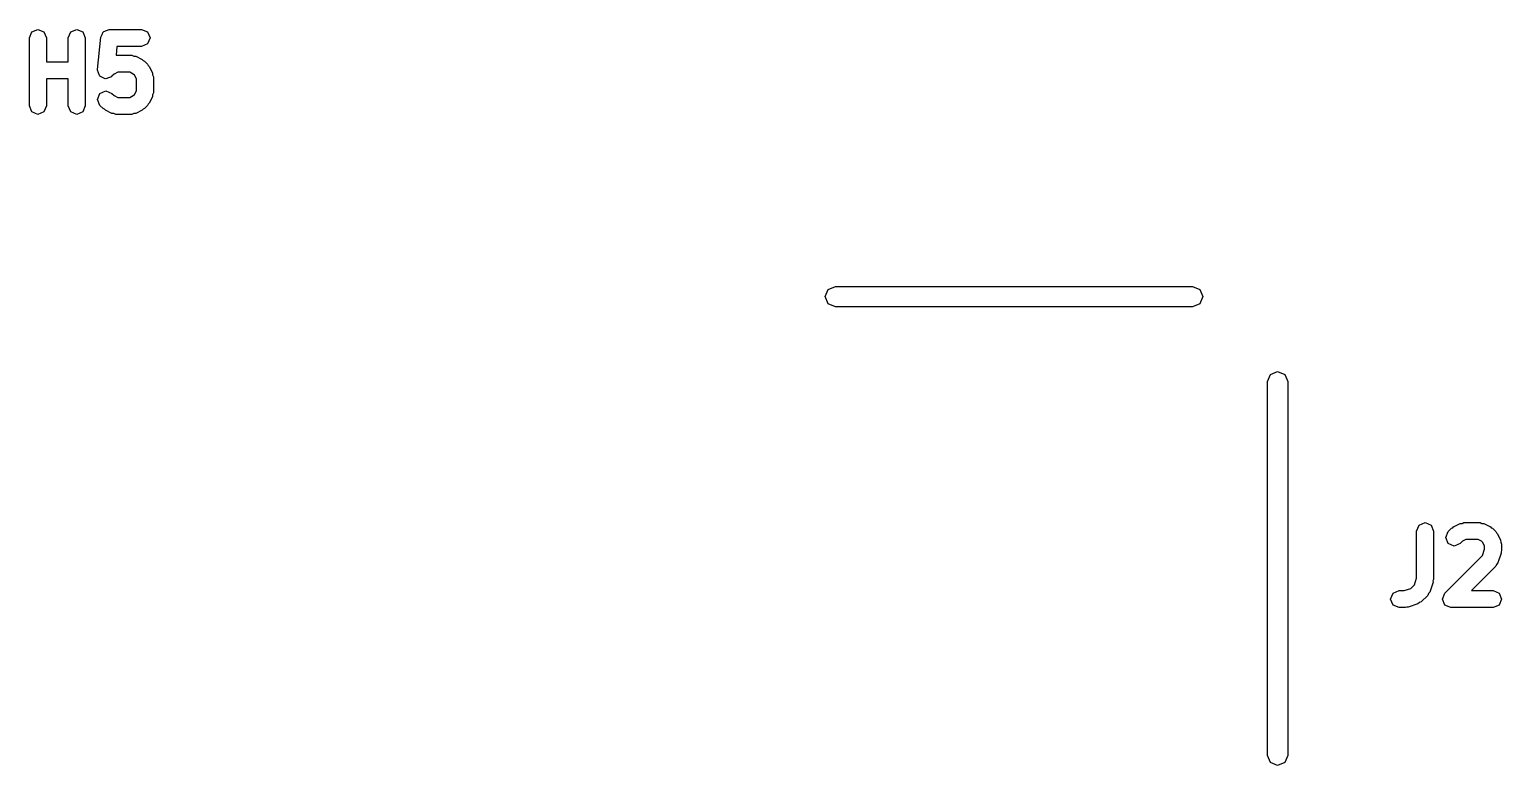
# Model space of a CAD drawing. Extents: x 78.2 to 114.9, y -87.3 to -48.6.
# Drawn here: x 78.15 to 86.81, y -67.18 to -62.85 of the extents above; entities that cross this region are included whole.
import ezdxf

# ---------------------------------------------------------------- set-up
doc = ezdxf.new("R2010")
doc.units = 0
doc.layers.add('BLACK', color=7, linetype='CONTINUOUS')

msp = doc.modelspace()

# ---------------------------------------------------------------- linework, layer by layer
at = {"layer": 'BLACK', "linetype": 'CONTINUOUS'}
for p, q in [((78.150438, -62.899647), (78.165083, -62.864292)), ((78.150438, -63.299647), (78.150438, -62.899647)), ((78.165083, -62.864292), (78.200438, -62.849647)), ((78.200438, -62.849647), (78.235793, -62.864292)), ((78.235793, -62.864292), (78.250438, -62.899647)), ((78.250438, -62.899647), (78.250438, -63.040123)), ((78.379009, -62.899647), (78.393654, -62.864292)), ((78.379009, -63.040123), (78.379009, -62.899647)), ((78.393654, -62.864292), (78.429009, -62.849647)), ((78.429009, -62.849647), (78.464364, -62.864292)), ((78.464364, -62.864292), (78.479009, -62.899647)), ((78.479009, -62.899647), (78.479009, -63.299647)), ((78.550686, -63.085148), (78.569734, -62.894672)), ((78.569734, -62.894672), (78.577691, -62.879837)), ((78.577691, -62.879837), (78.584131, -62.864292)), ((78.584131, -62.864292), (78.586573, -62.86328)), ((78.586573, -62.86328), (78.587824, -62.860949)), ((78.587824, -62.860949), (78.60394, -62.856086)), ((78.60394, -62.856086), (78.619486, -62.849647)), ((78.619486, -62.849647), (78.809962, -62.849647)), ((78.809962, -62.849647), (78.845317, -62.864292)), ((78.845317, -62.864292), (78.859962, -62.899647)), ((78.859962, -62.899647), (78.845317, -62.935002)), ((78.664735, -62.949647), (78.659497, -63.002028)), ((78.659497, -63.002028), (78.752819, -63.002028)), ((78.809962, -62.949647), (78.664735, -62.949647)), ((78.752819, -63.002028), (78.763571, -63.006481)), ((78.763571, -63.006481), (78.77518, -63.007307)), ((78.77518, -63.007307), (78.813275, -63.026355)), ((78.845317, -62.935002), (78.809962, -62.949647)), ((78.250438, -63.040123), (78.379009, -63.040123)), ((78.550438, -63.090122), (78.551449, -63.087679)), ((78.556877, -63.105668), (78.550438, -63.090122)), ((78.551449, -63.087679), (78.550686, -63.085148)), ((78.669384, -63.102028), (78.649102, -63.112169)), ((78.741016, -63.102028), (78.669384, -63.102028)), ((78.761296, -63.112168), (78.741016, -63.102028)), ((78.813275, -63.026355), (78.818666, -63.032571)), ((78.818666, -63.032571), (78.826268, -63.03572)), ((78.826268, -63.03572), (78.845316, -63.054767)), ((78.845316, -63.054767), (78.848465, -63.062369)), ((78.848465, -63.062369), (78.854684, -63.067763)), ((78.854684, -63.067763), (78.873731, -63.105859)), ((78.379009, -63.140123), (78.250438, -63.140123)), ((78.250438, -63.140123), (78.250438, -63.299647)), ((78.379009, -63.299647), (78.379009, -63.140123)), ((78.56174, -63.121785), (78.556877, -63.105668)), ((78.56407, -63.123035), (78.56174, -63.121785)), ((78.565082, -63.125477), (78.56407, -63.123035)), ((78.580627, -63.131916), (78.565082, -63.125477)), ((78.595463, -63.139875), (78.580627, -63.131916)), ((78.597994, -63.139111), (78.595463, -63.139875)), ((78.600437, -63.140123), (78.597994, -63.139111)), ((78.615983, -63.133683), (78.600437, -63.140123)), ((78.6321, -63.128821), (78.615983, -63.133683)), ((78.63335, -63.12649), (78.6321, -63.128821)), ((78.635792, -63.125479), (78.63335, -63.12649)), ((78.649102, -63.112169), (78.635792, -63.125479)), ((78.768868, -63.11974), (78.761296, -63.112168)), ((78.779009, -63.140022), (78.768868, -63.11974)), ((78.779009, -63.211653), (78.779009, -63.140022)), ((78.873731, -63.105859), (78.874555, -63.117467)), ((78.874555, -63.117467), (78.879009, -63.128219)), ((78.879009, -63.128219), (78.879009, -63.223457)), ((78.550438, -63.261552), (78.565083, -63.226197)), ((78.565083, -63.296907), (78.550438, -63.261552)), ((78.565083, -63.226197), (78.600438, -63.211552)), ((78.600438, -63.211552), (78.635793, -63.226197)), ((78.635793, -63.226197), (78.649101, -63.239505)), ((78.649101, -63.239505), (78.669385, -63.249647)), ((78.669385, -63.249647), (78.741016, -63.249647)), ((78.741016, -63.249647), (78.761296, -63.239507)), ((78.761296, -63.239507), (78.768867, -63.231936)), ((78.768867, -63.231936), (78.779009, -63.211653)), ((78.87373, -63.245817), (78.854684, -63.283912)), ((78.874554, -63.23421), (78.87373, -63.245817)), ((78.879009, -63.223457), (78.874554, -63.23421)), ((78.165083, -63.335002), (78.150438, -63.299647)), ((78.200438, -63.349647), (78.165083, -63.335002)), ((78.235793, -63.335002), (78.200438, -63.349647)), ((78.250438, -63.299647), (78.235793, -63.335002)), ((78.393654, -63.335002), (78.379009, -63.299647)), ((78.429009, -63.349647), (78.393654, -63.335002)), ((78.464364, -63.335002), (78.429009, -63.349647)), ((78.479009, -63.299647), (78.464364, -63.335002)), ((78.584131, -63.315955), (78.565083, -63.296907)), ((78.591733, -63.319103), (78.584131, -63.315955)), ((78.597126, -63.325322), (78.591733, -63.319103)), ((78.635221, -63.344368), (78.597126, -63.325322)), ((78.646827, -63.345192), (78.635221, -63.344368)), ((78.657581, -63.349647), (78.646827, -63.345192)), ((78.752819, -63.349647), (78.657581, -63.349647)), ((78.763569, -63.345193), (78.752819, -63.349647)), ((78.775179, -63.344369), (78.763569, -63.345193)), ((78.813274, -63.325322), (78.775179, -63.344369)), ((78.818666, -63.319104), (78.813274, -63.325322)), ((78.826269, -63.315955), (78.818666, -63.319104)), ((78.845317, -63.296907), (78.826269, -63.315955)), ((78.848465, -63.289304), (78.845317, -63.296907)), ((78.854684, -63.283912), (78.848465, -63.289304)), ((82.83, -64.4224), (82.847574, -64.379974)), ((82.847574, -64.379974), (82.89, -64.3624)), ((82.89, -64.3624), (84.99, -64.3624)), ((84.99, -64.3624), (85.032426, -64.379974)), ((85.032426, -64.379974), (85.05, -64.4224)), ((82.847574, -64.464826), (82.83, -64.4224)), ((82.89, -64.4824), (82.847574, -64.464826)), ((84.99, -64.4824), (82.89, -64.4824)), ((85.032426, -64.464826), (84.99, -64.4824)), ((85.05, -64.4224), (85.032426, -64.464826)), ((85.43, -64.9224), (85.447574, -64.879974)), ((85.447574, -64.879974), (85.49, -64.8624)), ((85.49, -64.8624), (85.532426, -64.879974)), ((85.532426, -64.879974), (85.55, -64.9224)), ((85.43, -67.1224), (85.43, -64.9224)), ((85.55, -64.9224), (85.55, -67.1224)), ((86.306666, -65.802247), (86.321311, -65.766892)), ((86.321311, -65.766892), (86.356666, -65.752247)), ((86.356666, -65.752247), (86.392021, -65.766892)), ((86.392021, -65.766892), (86.406666, -65.802247)), ((86.492741, -65.804986), (86.511788, -65.785939)), ((86.511788, -65.785939), (86.51939, -65.78279)), ((86.51939, -65.78279), (86.524782, -65.776574)), ((86.524782, -65.776574), (86.562877, -65.757526)), ((86.562877, -65.757526), (86.574485, -65.7567)), ((86.574485, -65.7567), (86.585238, -65.752247)), ((86.585238, -65.752247), (86.680476, -65.752247)), ((86.680476, -65.752247), (86.691228, -65.7567)), ((86.691228, -65.7567), (86.702837, -65.757526)), ((86.702837, -65.757526), (86.740932, -65.776574)), ((86.740932, -65.776574), (86.746323, -65.78279)), ((86.746323, -65.78279), (86.753925, -65.785939)), ((86.753925, -65.785939), (86.772973, -65.804986)), ((86.306666, -66.079848), (86.306666, -65.802247)), ((86.406666, -65.802247), (86.406666, -66.087961)), ((86.478095, -65.840341), (86.492741, -65.804986)), ((86.492739, -65.875696), (86.478095, -65.840341)), ((86.576759, -65.862388), (86.563449, -65.875698)), ((86.597041, -65.852247), (86.576759, -65.862388)), ((86.668673, -65.852247), (86.597041, -65.852247)), ((86.688953, -65.862387), (86.668673, -65.852247)), ((86.696525, -65.869959), (86.688953, -65.862387)), ((86.706666, -65.890241), (86.696525, -65.869959)), ((86.772973, -65.804986), (86.776122, -65.812588)), ((86.776122, -65.812588), (86.782341, -65.817982)), ((86.782341, -65.817982), (86.801388, -65.856078)), ((86.801388, -65.856078), (86.802212, -65.867686)), ((86.802212, -65.867686), (86.806666, -65.878438)), ((86.473692, -66.166892), (86.693917, -65.946667)), ((86.528094, -65.890342), (86.492739, -65.875696)), ((86.563449, -65.875698), (86.528094, -65.890342)), ((86.693917, -65.946667), (86.706666, -65.90842)), ((86.706666, -65.90842), (86.706666, -65.890241)), ((86.8041, -65.932344), (86.785053, -65.989487)), ((86.806666, -65.916533), (86.803516, -65.924135)), ((86.803516, -65.924135), (86.8041, -65.932344)), ((86.806666, -65.878438), (86.806666, -65.916533)), ((86.772974, -66.009031), (86.629757, -66.152247)), ((86.777427, -65.998279), (86.772974, -66.009031)), ((86.785053, -65.989487), (86.777427, -65.998279)), ((86.272514, -66.139498), (86.293917, -66.118095)), ((86.293917, -66.118095), (86.306666, -66.079848)), ((86.4041, -66.103772), (86.385053, -66.160915)), ((86.406666, -66.087961), (86.403516, -66.095563)), ((86.403516, -66.095563), (86.4041, -66.103772)), ((86.154285, -66.202247), (86.16893, -66.166892)), ((86.16893, -66.237602), (86.154285, -66.202247)), ((86.16893, -66.166892), (86.204285, -66.152247)), ((86.204285, -66.152247), (86.234268, -66.152247)), ((86.234268, -66.152247), (86.272514, -66.139498)), ((86.334878, -66.218555), (86.324126, -66.223008)), ((86.372974, -66.180459), (86.334878, -66.218555)), ((86.377427, -66.169707), (86.372974, -66.180459)), ((86.385053, -66.160915), (86.377427, -66.169707)), ((86.459047, -66.202247), (86.473692, -66.166892)), ((86.473692, -66.237602), (86.459047, -66.202247)), ((86.629757, -66.152247), (86.756666, -66.152247)), ((86.756666, -66.152247), (86.792021, -66.166892)), ((86.792021, -66.166892), (86.806666, -66.202247)), ((86.806666, -66.202247), (86.792021, -66.237602)), ((86.204285, -66.252247), (86.16893, -66.237602)), ((86.242381, -66.252247), (86.204285, -66.252247)), ((86.249983, -66.249097), (86.242381, -66.252247)), ((86.258192, -66.249681), (86.249983, -66.249097)), ((86.315334, -66.230634), (86.258192, -66.249681)), ((86.324126, -66.223008), (86.315334, -66.230634)), ((86.509047, -66.252247), (86.473692, -66.237602)), ((86.756666, -66.252247), (86.509047, -66.252247)), ((86.792021, -66.237602), (86.756666, -66.252247)), ((85.447574, -67.164826), (85.43, -67.1224)), ((85.49, -67.1824), (85.447574, -67.164826)), ((85.532426, -67.164826), (85.49, -67.1824)), ((85.55, -67.1224), (85.532426, -67.164826))]:
    msp.add_line(p, q, dxfattribs=at)

doc.saveas('drawing.dxf')
